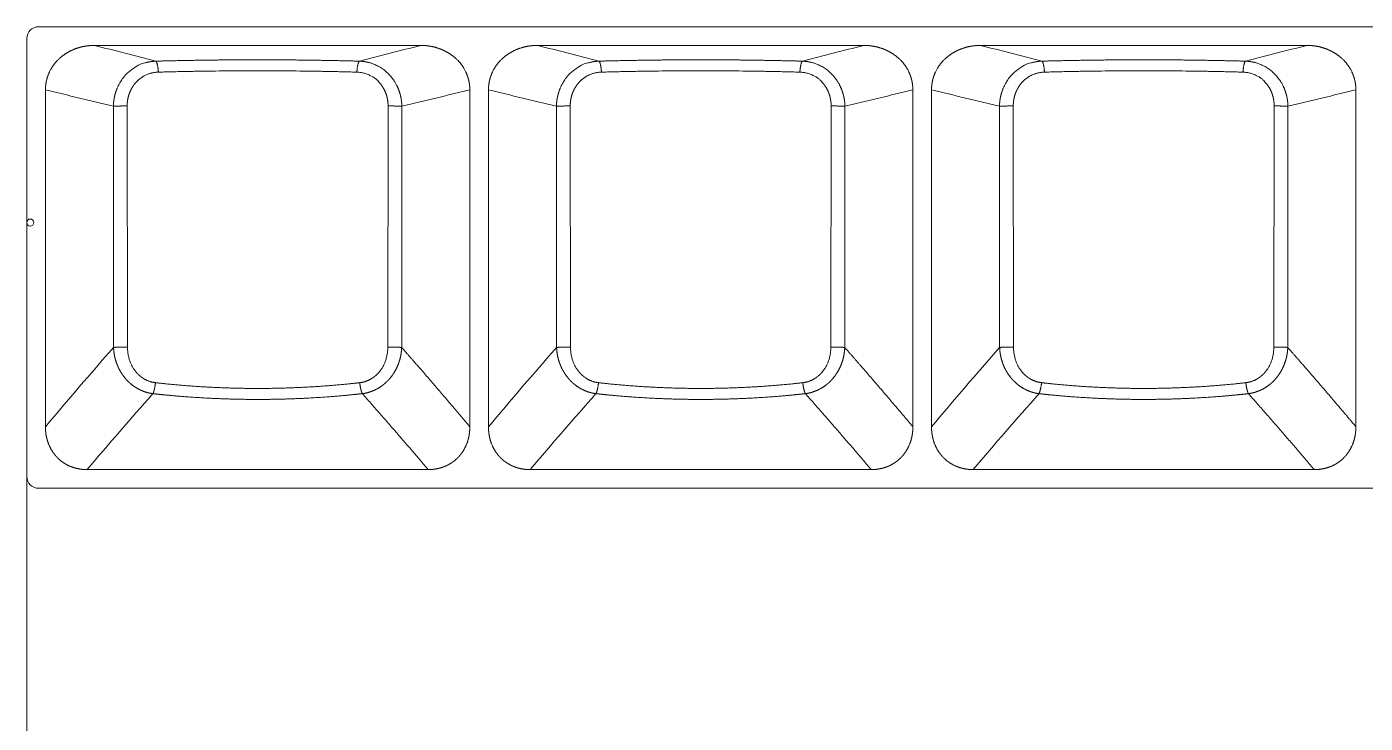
# Model space of a CAD drawing. Header units: metres. Extents: x 0.424 to 0.895, y -0.018 to 0.953.
# Drawn here: x 0.6649 to 0.7223, y 0.3557 to 0.3856 of the extents above; entities that cross this region are included whole.
import ezdxf

# ---------------------------------------------------------------- set-up
doc = ezdxf.new("R2010")
doc.units = ezdxf.units.M
for name, color, linetype, lineweight in [('Bemaßung (ISO)', 7, 'Continuous', 25), ('Sichtbar (ISO)', 7, 'Continuous', 50), ('Sichtbar schmal (ISO)', 7, 'Continuous', 35)]:
    doc.layers.add(name, color=color, linetype=linetype, lineweight=lineweight)

# ---------------------------------------------------------------- blocks, each defined once
blk = doc.blocks.new('Gruppe-16')
at = {"layer": 'Bemaßung (ISO)', "lineweight": 9, "transparency": 33554687}
blk.add_line((0.01787015345609325, -0.09386695834007537), (0.01787015345609325, -0.2145419583400753), dxfattribs=at)

msp = doc.modelspace()

# ---------------------------------------------------------------- linework, layer by layer
at = {"layer": 'Sichtbar (ISO)', "lineweight": 9}
for p, q in [((0.6653999999999999, 0.3855760999609755), (0.7602, 0.3855760999609755)), ((0.6649000000000003, 0.3662760999609755), (0.6649000000000003, 0.3850760999609756)), ((0.667803529669178, 0.3847757738486149), (0.6817971225343433, 0.3847757738626957)), ((0.686803529669178, 0.3847757738486149), (0.7007971225343433, 0.3847757738626957)), ((0.7058035296691776, 0.3847757738486149), (0.7197971225343428, 0.3847757738626957)), ((0.6657003260481412, 0.3684160566680334), (0.6657003261120705, 0.3828675935526788)), ((0.6839003260847428, 0.3828675936827432), (0.683900326087147, 0.3684160982497902)), ((0.6847003260481412, 0.3684160566680334), (0.6847003261120705, 0.3828675935526788)), ((0.7029003260847427, 0.3828675936827432), (0.7029003260871466, 0.3684160982497902)), ((0.7037003260481413, 0.3684160566680334), (0.7037003261120706, 0.3828675935526788)), ((0.7219003260847427, 0.3828675936827432), (0.7219003260871466, 0.3684160982497901)), ((0.6821139440580138, 0.3665757737184877), (0.6674867079650733, 0.3665757742440406)), ((0.7011139440580139, 0.3665757737184877), (0.6864867079650733, 0.3665757742440406)), ((0.7201139440580134, 0.3665757737184877), (0.7054867079650733, 0.3665757742440406)), ((0.7602, 0.3657760999609755), (0.6654000000000003, 0.3657760999609755))]:
    msp.add_line(p, q, dxfattribs=at)
msp.add_circle((0.6650500000000004, 0.3771760999609756), 0.000150000000000091, dxfattribs=at)
for centre, radius, start, end in [((0.6654000000000003, 0.3850760999609755), 0.0005, 90, 180), ((0.679607998574266, 0.3708680987484966), 0.001800001871583388, 40.37564040065944, 40.38141024319886), ((0.698607997709985, 0.3708680980134004), 0.00180000300619676, 40.37564040478848, 40.38141024366571), ((0.7176080067058808, 0.3708681056637898), 0.001799991197107169, 40.3756403835394, 40.38141026031609), ((0.6796080015440782, 0.3708681004664672), 0.001799998375285204, 18.12251408340292, 18.1289232317735), ((0.6986080066704501, 0.3708681021445169), 0.001799992981257257, 18.12251407536464, 18.12892324301496), ((0.7176079911798917, 0.3708680970736788), 0.001800009280667825, 18.12251410574013, 18.12892321538801), ((0.6654000000000003, 0.3662760999609755), 0.0005, 180, 270)]:
    msp.add_arc(centre, radius, start, end, dxfattribs=at)
for points, knots in [([(0.6657003261120701, 0.3828675936799734), (0.6657003261120623, 0.3829414701609779), (0.6657123924108038, 0.3830890523384761), (0.665736495562114, 0.3832351158000506), (0.6657726007346393, 0.3833785897980638), (0.6658123652543361, 0.3834951269877065), (0.6658492316713134, 0.3835864556553963), (0.6659492133428996, 0.3837996676697276), (0.6661715915117559, 0.3840974882509124), (0.6663805224931063, 0.3842870277068215), (0.66653389940166, 0.3844013817867741), (0.666682144956126, 0.3844918564081829), (0.6668209669383629, 0.3845630535428021), (0.6670003388514094, 0.3846393710869455), (0.667224249265803, 0.3847078189461359), (0.6673962565049821, 0.3847418926545775), (0.6675699266618929, 0.3847673497213284), (0.6677451328558075, 0.3847757738489736), (0.667803529664816, 0.3847757738489073)], [0, 0, 0, 0.05555555555554659, 0.111111111111093, 0.1666666666666392, 0.222222222222185, 0.2777777777777308, 0.3333333333332766, 0.3888888888888298, 0.4444444444443834, 0.4999999999999422, 0.555555555555496, 0.6111111111110498, 0.6666666666666063, 0.722222222222169, 0.7777777777777316, 0.833333333333295, 0.944444444444428, 1, 1, 1]), ([(0.6817971225594399, 0.3847757738489073), (0.6818555190941531, 0.3847757738489764), (0.682030724589479, 0.3847673497920562), (0.6822043940237325, 0.3847418929401344), (0.682376400561098, 0.3847078195215872), (0.6826003101256213, 0.384639372240337), (0.6827796814194005, 0.3845630553399003), (0.6829185029696757, 0.3844918588016865), (0.6830667485584443, 0.3844013846715433), (0.6832201258788366, 0.3842870308794838), (0.6834290574756408, 0.3840974918161582), (0.683651436497769, 0.383799671656526), (0.683751418865814, 0.3835864595441277), (0.6837882856945918, 0.3834951304372456), (0.6838280506605795, 0.3833785926593486), (0.6838641562470422, 0.3832351178850802), (0.6838882596747096, 0.3830890536079033), (0.6839003261120776, 0.3829414705813582), (0.68390032611207, 0.3828675936799603)], [0, 0, 0, 0.0555555555555402, 0.1666666666666266, 0.2222222222221734, 0.2777777777777224, 0.3333333333332733, 0.3888888888888266, 0.4444444444443797, 0.4999999999999354, 0.555555555555491, 0.6111111111110465, 0.6666666666666013, 0.7222222222221487, 0.777777777777678, 0.8333333333332518, 0.8888888888888389, 0.9444444444444261, 1, 1, 1]), ([(0.6847003261120701, 0.3828675936799734), (0.6847003261120619, 0.3829414701609779), (0.6847123924108034, 0.3830890523384761), (0.684736495562114, 0.3832351158000506), (0.6847726007346393, 0.3833785897980638), (0.6848123652543361, 0.3834951269877065), (0.6848492316713134, 0.3835864556553963), (0.6849492133428996, 0.3837996676697276), (0.6851715915117559, 0.3840974882509124), (0.6853805224931063, 0.3842870277068215), (0.6855338994016599, 0.3844013817867741), (0.6856821449561259, 0.3844918564081829), (0.6858209669383625, 0.3845630535428021), (0.6860003388514099, 0.3846393710869455), (0.6862242492658026, 0.3847078189461359), (0.6863962565049821, 0.3847418926545775), (0.6865699266618929, 0.3847673497213284), (0.6867451328558074, 0.3847757738489736), (0.6868035296648161, 0.3847757738489073)], [0, 0, 0, 0.0555555555555492, 0.1111111111110981, 0.1666666666666476, 0.2222222222221979, 0.2777777777777482, 0.3333333333333003, 0.3888888888888598, 0.4444444444444193, 0.4999999999999834, 0.5555555555555415, 0.6111111111110973, 0.6666666666666502, 0.7222222222222047, 0.7777777777777573, 0.833333333333313, 0.9444444444444312, 1, 1, 1]), ([(0.7007971225594399, 0.3847757738489073), (0.7008555190941531, 0.3847757738489764), (0.7010307245894785, 0.3847673497920562), (0.701204394023732, 0.3847418929401344), (0.7013764005610981, 0.3847078195215872), (0.7016003101256207, 0.384639372240337), (0.7017796814194001, 0.3845630553399003), (0.7019185029696757, 0.3844918588016865), (0.7020667485584442, 0.3844013846715433), (0.7022201258788365, 0.3842870308794838), (0.7024290574756403, 0.3840974918161582), (0.7026514364977691, 0.383799671656526), (0.7027514188658139, 0.3835864595441277), (0.7027882856945918, 0.3834951304372456), (0.7028280506605795, 0.3833785926593486), (0.7028641562470418, 0.3832351178850802), (0.7028882596747096, 0.3830890536079033), (0.7029003261120776, 0.3829414705813582), (0.7029003261120699, 0.3828675936799603)], [0, 0, 0, 0.0555555555555614, 0.1666666666666614, 0.222222222222213, 0.2777777777777667, 0.3333333333333165, 0.3888888888888663, 0.4444444444444106, 0.4999999999999596, 0.5555555555555087, 0.6111111111110602, 0.6666666666666118, 0.7222222222221594, 0.7777777777776851, 0.8333333333332554, 0.8888888888888414, 0.9444444444444275, 1, 1, 1]), ([(0.7037003261120697, 0.3828675936799734), (0.7037003261120619, 0.3829414701609779), (0.7037123924108034, 0.3830890523384761), (0.7037364955621139, 0.3832351158000506), (0.7037726007346393, 0.3833785897980638), (0.7038123652543361, 0.3834951269877065), (0.7038492316713134, 0.3835864556553963), (0.7039492133428996, 0.3837996676697276), (0.7041715915117555, 0.3840974882509124), (0.7043805224931059, 0.3842870277068215), (0.7045338994016599, 0.3844013817867741), (0.7046821449561259, 0.3844918564081829), (0.7048209669383625, 0.3845630535428021), (0.7050003388514094, 0.3846393710869455), (0.7052242492658026, 0.3847078189461359), (0.7053962565049822, 0.3847418926545775), (0.7055699266618924, 0.3847673497213284), (0.7057451328558074, 0.3847757738489736), (0.7058035296648161, 0.3847757738489073)], [0, 0, 0, 0.05555555555555632, 0.1111111111111121, 0.1666666666666669, 0.2222222222222216, 0.2777777777777763, 0.3333333333333274, 0.3888888888888893, 0.4444444444444513, 0.5000000000000179, 0.5555555555555785, 0.6111111111111389, 0.6666666666666994, 0.7222222222222501, 0.7777777777777968, 0.8333333333333468, 0.9444444444444451, 1, 1, 1]), ([(0.71979712255944, 0.3847757738489073), (0.7198555190941527, 0.3847757738489764), (0.7200307245894786, 0.3847673497920562), (0.7202043940237319, 0.3847418929401344), (0.7203764005610981, 0.3847078195215872), (0.7206003101256208, 0.384639372240337), (0.7207796814194001, 0.3845630553399003), (0.7209185029696753, 0.3844918588016865), (0.7210667485584442, 0.3844013846715433), (0.7212201258788361, 0.3842870308794838), (0.7214290574756403, 0.3840974918161582), (0.7216514364977691, 0.383799671656526), (0.721751418865814, 0.3835864595441277), (0.7217882856945919, 0.3834951304372456), (0.7218280506605794, 0.3833785926593486), (0.7218641562470418, 0.3832351178850802), (0.7218882596747096, 0.3830890536079033), (0.7219003261120777, 0.3829414705813582), (0.7219003261120694, 0.3828675936799603)], [0, 0, 0, 0.05555555555555229, 0.1666666666666505, 0.2222222222222012, 0.2777777777777594, 0.3333333333333175, 0.3888888888888758, 0.4444444444444285, 0.4999999999999859, 0.5555555555555393, 0.6111111111110902, 0.6666666666666411, 0.7222222222221828, 0.7777777777777027, 0.8333333333332696, 0.8888888888888509, 0.9444444444444319, 1, 1, 1]), ([(0.6674867079652106, 0.3665757738489074), (0.6674088521775331, 0.366575773844292), (0.6672532735379421, 0.3665878313316802), (0.6670991358529156, 0.3666124374299937), (0.6669479099094826, 0.3666497637935561), (0.6668249478152786, 0.3666917391462983), (0.6667287346980326, 0.366731044871643), (0.6666194959826414, 0.3667836087651889), (0.6664998018438147, 0.3668537269431151), (0.6663759753695511, 0.3669406970737052), (0.666252164480922, 0.3670473461153501), (0.6661675894908388, 0.367135950397051), (0.6661140887667918, 0.367197753804351), (0.6660383740977788, 0.3672943200054625), (0.6659500789239234, 0.3674324504660803), (0.6658582685543413, 0.3676103906902061), (0.6657781996961346, 0.3678329393793874), (0.665738854475541, 0.3680054088836276), (0.6657097502433892, 0.36818024779234), (0.6657003260531844, 0.3683570964613561), (0.6657003260481408, 0.3684160566721497)], [0, 0, 0, 0.04999999999996715, 0.09999999999993514, 0.1499999999999031, 0.1999999999998738, 0.2499999999998402, 0.2999999999997979, 0.3499999999997493, 0.399999999999702, 0.4499999999996614, 0.4999999999996415, 0.5499999999996331, 0.5999999999996568, 0.6499999999996683, 0.6999999999996709, 0.7499999999996816, 0.7999999999996992, 0.8499999999997453, 0.9499999999998809, 1, 1, 1]), ([(0.6839003261120667, 0.3684160563671015), (0.683900326114979, 0.3683570960540647), (0.6838909018965145, 0.3681802471129352), (0.6838617975806689, 0.3680054080792368), (0.6838224522402827, 0.3678329383801056), (0.6837423831917229, 0.3676103896021443), (0.6836505726243525, 0.3674324493017609), (0.6835622772706754, 0.367294318803427), (0.6834865624611709, 0.3671977526081877), (0.6834330617098137, 0.3671359492826877), (0.6833484866708447, 0.3670473451069839), (0.6832246757584096, 0.3669406962320729), (0.6831008493262268, 0.3668537262762668), (0.6829811552910157, 0.366783608268482), (0.6828719166795602, 0.3667310445021669), (0.6827757036532096, 0.3666917388687539), (0.6826527416803498, 0.3666497636146754), (0.6825015159058191, 0.3666124373415168), (0.6823473783885285, 0.3665878313017678), (0.6821917999166692, 0.3665757738440079), (0.6821139442322371, 0.3665757738489075)], [0, 0, 0, 0.04999999999999824, 0.1499999999999804, 0.1999999999999784, 0.2499999999999859, 0.3000000000000009, 0.3500000000000237, 0.4000000000000375, 0.4500000000000646, 0.5000000000000953, 0.5500000000000927, 0.6000000000000832, 0.6500000000000827, 0.7000000000000758, 0.750000000000066, 0.8000000000000523, 0.8500000000000355, 0.9000000000000212, 0.9500000000000106, 1, 1, 1]), ([(0.6864867079652102, 0.3665757738489074), (0.6864088521775331, 0.366575773844292), (0.6862532735379416, 0.3665878313316802), (0.6860991358529156, 0.3666124374299937), (0.6859479099094826, 0.3666497637935561), (0.6858249478152786, 0.3666917391462983), (0.6857287346980326, 0.366731044871643), (0.6856194959826414, 0.3667836087651889), (0.6854998018438148, 0.3668537269431151), (0.685375975369551, 0.3669406970737052), (0.6852521644809219, 0.3670473461153501), (0.6851675894908387, 0.367135950397051), (0.6851140887667918, 0.367197753804351), (0.6850383740977788, 0.3672943200054625), (0.6849500789239235, 0.3674324504660803), (0.6848582685543413, 0.3676103906902061), (0.6847781996961342, 0.3678329393793874), (0.6847388544755411, 0.3680054088836276), (0.6847097502433892, 0.36818024779234), (0.6847003260531844, 0.3683570964613561), (0.6847003260481408, 0.3684160566721497)], [0, 0, 0, 0.04999999999996641, 0.09999999999993368, 0.1499999999999065, 0.1999999999998792, 0.2499999999998477, 0.2999999999998035, 0.3499999999997564, 0.3999999999997065, 0.4499999999996656, 0.4999999999996455, 0.5499999999996357, 0.5999999999996578, 0.649999999999669, 0.6999999999996724, 0.7499999999996827, 0.7999999999996998, 0.8499999999997456, 0.9499999999998812, 1, 1, 1]), ([(0.7029003261120668, 0.3684160563671015), (0.7029003261149789, 0.3683570960540647), (0.7028909018965146, 0.3681802471129352), (0.7028617975806685, 0.3680054080792368), (0.7028224522402827, 0.3678329383801056), (0.7027423831917229, 0.3676103896021443), (0.7026505726243524, 0.3674324493017609), (0.7025622772706753, 0.367294318803427), (0.7024865624611709, 0.3671977526081877), (0.7024330617098137, 0.3671359492826877), (0.7023484866708447, 0.3670473451069839), (0.7022246757584091, 0.3669406962320729), (0.7021008493262267, 0.3668537262762668), (0.7019811552910152, 0.366783608268482), (0.7018719166795602, 0.3667310445021669), (0.7017757036532091, 0.3666917388687539), (0.7016527416803499, 0.3666497636146754), (0.7015015159058187, 0.3666124373415168), (0.7013473783885286, 0.3665878313017678), (0.7011917999166687, 0.3665757738440079), (0.7011139442322367, 0.3665757738489075)], [0, 0, 0, 0.04999999999999446, 0.1499999999999694, 0.1999999999999642, 0.2499999999999686, 0.2999999999999798, 0.3499999999999988, 0.4000000000000002, 0.4500000000000172, 0.5000000000000341, 0.5500000000000203, 0.5999999999999995, 0.6499999999999854, 0.699999999999965, 0.7499999999999576, 0.7999999999999581, 0.8499999999999648, 0.8999999999999742, 0.9499999999999871, 1, 1, 1]), ([(0.7054867079652101, 0.3665757738489074), (0.7054088521775331, 0.366575773844292), (0.7052532735379415, 0.3665878313316802), (0.7050991358529156, 0.3666124374299937), (0.7049479099094826, 0.3666497637935561), (0.7048249478152782, 0.3666917391462983), (0.7047287346980322, 0.366731044871643), (0.7046194959826414, 0.3667836087651889), (0.7044998018438143, 0.3668537269431151), (0.704375975369551, 0.3669406970737052), (0.7042521644809219, 0.3670473461153501), (0.7041675894908387, 0.367135950397051), (0.7041140887667918, 0.367197753804351), (0.7040383740977784, 0.3672943200054625), (0.703950078923923, 0.3674324504660803), (0.7038582685543413, 0.3676103906902061), (0.7037781996961341, 0.3678329393793874), (0.7037388544755411, 0.3680054088836276), (0.7037097502433893, 0.36818024779234), (0.703700326053184, 0.3683570964613561), (0.7037003260481408, 0.3684160566721497)], [0, 0, 0, 0.05000000000001872, 0.1000000000000217, 0.1500000000000137, 0.1999999999999948, 0.2499999999999717, 0.2999999999999359, 0.3499999999999068, 0.3999999999998723, 0.4499999999998397, 0.4999999999998239, 0.5499999999998036, 0.5999999999998086, 0.6499999999998023, 0.69999999999979, 0.7499999999997835, 0.7999999999997826, 0.8499999999998102, 0.9499999999999031, 1, 1, 1]), ([(0.7219003261120667, 0.3684160563671015), (0.7219003261149789, 0.3683570960540647), (0.7218909018965143, 0.3681802471129352), (0.7218617975806685, 0.3680054080792368), (0.7218224522402827, 0.3678329383801056), (0.7217423831917229, 0.3676103896021443), (0.721650572624352, 0.3674324493017609), (0.7215622772706753, 0.367294318803427), (0.7214865624611709, 0.3671977526081877), (0.7214330617098137, 0.3671359492826877), (0.7213484866708447, 0.3670473451069839), (0.7212246757584091, 0.3669406962320729), (0.7211008493262268, 0.3668537262762668), (0.7209811552910153, 0.366783608268482), (0.7208719166795602, 0.3667310445021669), (0.7207757036532091, 0.3666917388687539), (0.7206527416803494, 0.3666497636146754), (0.7205015159058187, 0.3666124373415168), (0.7203473783885281, 0.3665878313017678), (0.7201917999166687, 0.3665757738440079), (0.7201139442322366, 0.3665757738489075)], [0, 0, 0, 0.05000000000000838, 0.1500000000000096, 0.2000000000000171, 0.2500000000000331, 0.3000000000000547, 0.3500000000000861, 0.4000000000001085, 0.450000000000142, 0.5000000000001685, 0.5500000000001645, 0.6000000000001533, 0.6500000000001489, 0.7000000000001326, 0.7500000000001038, 0.800000000000075, 0.8500000000000525, 0.9000000000000327, 0.9500000000000163, 1, 1, 1])]:
    msp.add_open_spline(points, degree=2, knots=knots, dxfattribs=at)
at = {"layer": 'Sichtbar schmal (ISO)', "lineweight": 9}
for p, q in [((0.6692185164465198, 0.3718308540742901), (0.6692059691475654, 0.3821767629766495)), ((0.6803947294921411, 0.3821767635287865), (0.6803820893704531, 0.3718308533676282)), ((0.6882185164465198, 0.3718308540742901), (0.6882059691475649, 0.3821767629766495)), ((0.6993947294921411, 0.3821767635287865), (0.6993820893704525, 0.3718308533676282)), ((0.7072185164465197, 0.3718308540742901), (0.707205969147565, 0.3821767629766495)), ((0.7183947294921411, 0.3821767635287865), (0.7183820893704526, 0.3718308533676282))]:
    msp.add_line(p, q, dxfattribs=at)
at = {"layer": 'Sichtbar schmal (ISO)', "lineweight": 9, "flags": 128}
for points in [[(0.6704375133321206, 0.3841001295693349, 0.0009213555582948167), (0.6678035296842102, 0.3847757738392614)], [(0.6817971224831979, 0.3847757738775009, 0.0009217039763660013), (0.6791631389438924, 0.3841001294875911)], [(0.6894375133321207, 0.3841001295693349, 0.0009213555582044423), (0.6868035296842101, 0.3847757738392614)], [(0.7007971224831979, 0.3847757738775009, 0.0009217039763660013), (0.6981631389438924, 0.3841001294875911)], [(0.7084375133321202, 0.3841001295693349, 0.0009213555582948167), (0.7058035296842097, 0.3847757738392614)], [(0.7197971224831978, 0.3847757738775009, 0.0009217039763660013), (0.7171631389438924, 0.3841001294875911)], [(0.6686151122165408, 0.382162271603324, 0.001053733146418788), (0.6657003268524079, 0.3828675932980409)], [(0.6839003241330299, 0.3828675936795728, 0.001052378885599118), (0.6809855384520531, 0.3821622715822663)], [(0.6876151122165408, 0.382162271603324, 0.001053733146346352), (0.6847003268524079, 0.3828675932980409)], [(0.7029003241330304, 0.3828675936795728, 0.001052378885632086), (0.6999855384520531, 0.3821622715822663)], [(0.7066151122165408, 0.382162271603324, 0.001053733146366108), (0.7037003268524075, 0.3828675932980409)], [(0.7219003241330304, 0.3828675936795728, 0.001052378885632086), (0.718985538452053, 0.3821622715822663)], [(0.6686216058871748, 0.3718156731518981, 0.005459059843962485), (0.6657003346039994, 0.3684160566659757)], [(0.6876216058871744, 0.3718156731518981, 0.005459059843807394), (0.6847003346039989, 0.3684160566659757)], [(0.7066216058871744, 0.3718156731518981, 0.005459059843962485), (0.703700334603999, 0.3684160566659757)], [(0.6703098637775377, 0.3698343560579076, 0.005362078047853405), (0.6674867079650468, 0.3665757738578913)], [(0.6893098637775377, 0.3698343560579076, 0.005362078047853405), (0.6864867079650468, 0.3665757738578913)], [(0.7083098637775371, 0.3698343560579076, 0.005362078047775751), (0.7054867079650469, 0.3665757738578913)]]:
    msp.add_lwpolyline(points, format="xyb", dxfattribs=at)
at = {"layer": 'Sichtbar schmal (ISO)', "lineweight": 9}
for points in [[(0.670437512821253, 0.3841001248325915), (0.6703565246683445, 0.3840973725385073), (0.6701961106968063, 0.3840779624573601), (0.6701069853585107, 0.3840592013005603), (0.6700862849300344, 0.3840545936513525), (0.6697137505853791, 0.3839671551010372), (0.6691031583325773, 0.3835165767107893), (0.6688658016206303, 0.3831253462192918), (0.6687912025140605, 0.38297504691767), (0.6687550199163459, 0.3828837420561062), (0.6687450987826061, 0.382857664651198), (0.6687133962698851, 0.3827707548728245), (0.6686707012226768, 0.3826182510882309), (0.6686512475243419, 0.3825204415518358), (0.6686442229452121, 0.3824812399517079), (0.6686293344002163, 0.3823879080648658), (0.6686162506701037, 0.3822379736856179), (0.6686150987160456, 0.3821622719230056)], [(0.6791631389228944, 0.3841001293693932), (0.6787326852725011, 0.3841117269953555), (0.6778670436322984, 0.3841302931784465), (0.6769956224196264, 0.3841442443787459), (0.6761189464826073, 0.3841535745470943), (0.6752401604465265, 0.3841582445696958), (0.6743604917808222, 0.3841582445696606), (0.6734817057379453, 0.3841535745468638), (0.6726050297941308, 0.3841442443785638), (0.6717336086018478, 0.3841302931792397), (0.6708679670012896, 0.3841117269969204), (0.6704375133508972, 0.384100129370448)], [(0.6705439227165167, 0.3836294252393364), (0.6705380210800947, 0.383790241625356), (0.6704722997676201, 0.3840809612730455), (0.6704375133508972, 0.3841001293704481)], [(0.6791631389228944, 0.3841001293693932), (0.6791283525420756, 0.3840809612682394), (0.6790626312741085, 0.3837902416212391), (0.6790567296288202, 0.3836294252371105)], [(0.680985553471575, 0.3821622750619369), (0.6809844049943123, 0.3822378955301479), (0.6809713325882292, 0.382387825635676), (0.6809564667528023, 0.3824810083412282), (0.6809495305822367, 0.382519764288662), (0.680930134728934, 0.3826175008592448), (0.6808873591476401, 0.3827704708108519), (0.6808556174754015, 0.3828574888316656), (0.6808458326266652, 0.3828832225348414), (0.6808097019337176, 0.3829744944360356), (0.6807349677092495, 0.3831251534447569), (0.6805921746372989, 0.3833605159327876), (0.6803332883980008, 0.3836426075492998), (0.6800323702383846, 0.3838597285107632), (0.679699610739295, 0.3840112993057127), (0.6795130147603606, 0.3840548996740971), (0.679493213167835, 0.3840592969328926), (0.6794044156276671, 0.3840779898843452), (0.6792440053294337, 0.3840973780789607), (0.6791631394024259, 0.3841001248362708)], [(0.689437512821253, 0.3841001248325915), (0.6893565246683445, 0.3840973725385073), (0.6891961106968058, 0.3840779624573601), (0.6891069853585107, 0.3840592013005603), (0.689086284930034, 0.3840545936513525), (0.6887137505853786, 0.3839671551010372), (0.6881031583325796, 0.3835165767107893), (0.6878658016206303, 0.3831253462192918), (0.6877912025140606, 0.38297504691767), (0.6877550199163458, 0.3828837420561062), (0.6877450987826061, 0.382857664651198), (0.6877133962698851, 0.3827707548728245), (0.6876707012226768, 0.3826182510882309), (0.6876512475243415, 0.3825204415518358), (0.687644222945212, 0.3824812399517079), (0.6876293344002162, 0.3823879080648658), (0.6876162506701037, 0.3822379736856179), (0.6876150987160452, 0.3821622719230056)], [(0.6981631389228944, 0.3841001293693932), (0.6977326852725011, 0.3841117269953555), (0.6968670436322983, 0.3841302931784465), (0.6959956224196264, 0.3841442443787459), (0.6951189464826073, 0.3841535745470943), (0.6942401604465265, 0.3841582445696958), (0.6933604917808223, 0.3841582445696606), (0.6924817057379452, 0.3841535745468638), (0.6916050297941307, 0.3841442443785638), (0.6907336086018474, 0.3841302931792397), (0.68986796700129, 0.3841117269969204), (0.6894375133508972, 0.384100129370448)], [(0.6895439227165168, 0.3836294252393364), (0.6895380210800947, 0.383790241625356), (0.6894722997676201, 0.3840809612730455), (0.6894375133508972, 0.3841001293704481)], [(0.6981631389228944, 0.3841001293693932), (0.6981283525420752, 0.3840809612682394), (0.6980626312741085, 0.3837902416212391), (0.6980567296288203, 0.3836294252371105)], [(0.699985553471575, 0.3821622750619369), (0.6999844049943124, 0.3822378955301479), (0.6999713325882292, 0.382387825635676), (0.6999564667528022, 0.3824810083412282), (0.6999495305822372, 0.382519764288662), (0.6999301347289336, 0.3826175008592448), (0.6998873591476401, 0.3827704708108519), (0.6998556174754009, 0.3828574888316656), (0.6998458326266652, 0.3828832225348414), (0.6998097019337172, 0.3829744944360356), (0.6997349677092495, 0.3831251534447569), (0.6995921746373003, 0.3833605159327876), (0.6993332883980008, 0.3836426075492998), (0.6990323702383846, 0.3838597285107632), (0.6986996107392949, 0.3840112993057127), (0.6985130147603607, 0.3840548996740971), (0.6984932131678344, 0.3840592969328926), (0.698404415627667, 0.3840779898843452), (0.6982440053294338, 0.3840973780789607), (0.6981631394024259, 0.3841001248362708)], [(0.708437512821253, 0.3841001248325915), (0.7083565246683444, 0.3840973725385073), (0.7081961106968058, 0.3840779624573601), (0.7081069853585101, 0.3840592013005603), (0.708086284930034, 0.3840545936513525), (0.7077137505853791, 0.3839671551010372), (0.7071031583325796, 0.3835165767107893), (0.7068658016206297, 0.3831253462192918), (0.7067912025140601, 0.38297504691767), (0.7067550199163454, 0.3828837420561062), (0.7067450987826057, 0.382857664651198), (0.7067133962698847, 0.3827707548728245), (0.7066707012226768, 0.3826182510882309), (0.7066512475243414, 0.3825204415518358), (0.706644222945212, 0.3824812399517079), (0.7066293344002158, 0.3823879080648658), (0.7066162506701037, 0.3822379736856179), (0.7066150987160451, 0.3821622719230056)], [(0.7171631389228944, 0.3841001293693932), (0.7167326852725007, 0.3841117269953555), (0.7158670436322984, 0.3841302931784465), (0.7149956224196264, 0.3841442443787459), (0.7141189464826072, 0.3841535745470943), (0.713240160446526, 0.3841582445696958), (0.7123604917808217, 0.3841582445696606), (0.7114817057379452, 0.3841535745468638), (0.7106050297941303, 0.3841442443785638), (0.7097336086018474, 0.3841302931792397), (0.70886796700129, 0.3841117269969204), (0.7084375133508972, 0.384100129370448)], [(0.7085439227165163, 0.3836294252393364), (0.7085380210800942, 0.383790241625356), (0.7084722997676202, 0.3840809612730455), (0.7084375133508972, 0.3841001293704481)], [(0.717163138922894, 0.3841001293693932), (0.7171283525420752, 0.3840809612682394), (0.7170626312741085, 0.3837902416212391), (0.7170567296288197, 0.3836294252371105)], [(0.718985553471575, 0.3821622750619369), (0.7189844049943124, 0.3822378955301479), (0.7189713325882292, 0.382387825635676), (0.7189564667528022, 0.3824810083412282), (0.7189495305822368, 0.382519764288662), (0.7189301347289335, 0.3826175008592448), (0.7188873591476397, 0.3827704708108519), (0.7188556174754009, 0.3828574888316656), (0.7188458326266652, 0.3828832225348414), (0.7188097019337172, 0.3829744944360356), (0.718734967709249, 0.3831251534447569), (0.7185921746373012, 0.3833605159327876), (0.7183332883980008, 0.3836426075492998), (0.7180323702383842, 0.3838597285107632), (0.7176996107392949, 0.3840112993057127), (0.7175130147603607, 0.3840548996740971), (0.7174932131678344, 0.3840592969328926), (0.7174044156276665, 0.3840779898843452), (0.7172440053294333, 0.3840973780789607), (0.7171631394024255, 0.3841001248362708)], [(0.6692059659181788, 0.3821767727288038), (0.6692058997633955, 0.3822333280420251), (0.6692136664954849, 0.382346256321787), (0.6692319033742858, 0.382475930426969), (0.669266477313037, 0.3826205561444111), (0.6693144105489166, 0.3827597823446937), (0.669375271798706, 0.3828926999937254), (0.6694484144057903, 0.3830176732019435), (0.6695333086615098, 0.3831338388609022), (0.6696288716949372, 0.3832396526014443), (0.669734789974955, 0.3833348381698846), (0.6699553709460203, 0.383494403195315), (0.6703420822962946, 0.3836237643720084), (0.6705439163980429, 0.383629424898343)], [(0.6790567296288202, 0.3836294252371106), (0.676977346484489, 0.3836874678204922), (0.6726233057978186, 0.3836874678216307), (0.6705439227165167, 0.3836294252393363)], [(0.6790567358090377, 0.3836294249002771), (0.6793276456627562, 0.3836218271122416), (0.6798309332737892, 0.3833931088080532), (0.6800634691722331, 0.3831387636230634), (0.68015118337533, 0.3830194939420701), (0.6802253950826405, 0.3828927082136694), (0.6802862645088024, 0.3827597923586427), (0.6803342062698645, 0.3826205662800872), (0.6803687880076051, 0.3824759387711812), (0.6803870297488358, 0.3823462617139028), (0.6803947988748361, 0.3822333298689693), (0.6803947327176918, 0.382176773304232)], [(0.6882059659181788, 0.3821767727288038), (0.6882058997633955, 0.3822333280420251), (0.6882136664954849, 0.382346256321787), (0.6882319033742859, 0.382475930426969), (0.688266477313037, 0.3826205561444111), (0.6883144105489162, 0.3827597823446937), (0.6883752717987061, 0.3828926999937254), (0.6884484144057899, 0.3830176732019435), (0.6885333086615099, 0.3831338388609022), (0.6886288716949373, 0.3832396526014443), (0.688734789974955, 0.3833348381698846), (0.6889553709460203, 0.383494403195315), (0.6893420822962941, 0.3836237643720084), (0.6895439163980429, 0.383629424898343)], [(0.6980567296288203, 0.3836294252371106), (0.6959773464844891, 0.3836874678204922), (0.6916233057978186, 0.3836874678216307), (0.6895439227165168, 0.3836294252393363)], [(0.6980567358090377, 0.3836294249002771), (0.6983276456627566, 0.3836218271122416), (0.6988309332737892, 0.3833931088080532), (0.6990634691722332, 0.3831387636230634), (0.69915118337533, 0.3830194939420701), (0.6992253950826405, 0.3828927082136694), (0.6992862645088018, 0.3827597923586427), (0.6993342062698645, 0.3826205662800872), (0.6993687880076052, 0.3824759387711812), (0.6993870297488358, 0.3823462617139028), (0.6993947988748361, 0.3822333298689693), (0.6993947327176918, 0.382176773304232)], [(0.7072059659181789, 0.3821767727288038), (0.7072058997633951, 0.3822333280420251), (0.7072136664954843, 0.382346256321787), (0.7072319033742858, 0.382475930426969), (0.707266477313037, 0.3826205561444111), (0.7073144105489162, 0.3827597823446937), (0.7073752717987061, 0.3828926999937254), (0.7074484144057899, 0.3830176732019435), (0.7075333086615099, 0.3831338388609022), (0.7076288716949373, 0.3832396526014443), (0.707734789974955, 0.3833348381698846), (0.7079553709460199, 0.383494403195315), (0.7083420822962946, 0.3836237643720084), (0.7085439163980425, 0.383629424898343)], [(0.7170567296288197, 0.3836294252371106), (0.7149773464844891, 0.3836874678204922), (0.7106233057978186, 0.3836874678216307), (0.7085439227165168, 0.3836294252393363)], [(0.7170567358090377, 0.3836294249002771), (0.7173276456627561, 0.3836218271122416), (0.7178309332737892, 0.3833931088080532), (0.7180634691722332, 0.3831387636230634), (0.71815118337533, 0.3830194939420701), (0.71822539508264, 0.3828927082136694), (0.7182862645088018, 0.3827597923586427), (0.7183342062698641, 0.3826205662800872), (0.7183687880076052, 0.3824759387711812), (0.7183870297488358, 0.3823462617139028), (0.7183947988748357, 0.3822333298689693), (0.7183947327176913, 0.382176773304232)], [(0.6692059753733249, 0.3821767537622429), (0.669050614277876, 0.3821789118343363), (0.6686849656049878, 0.3821699573885636), (0.6686151196787657, 0.382162284175263)], [(0.6809855325456667, 0.3821622840601989), (0.6809156905965567, 0.3821699568366173), (0.6805500798898345, 0.3821789114549948), (0.6803947232671478, 0.3821767542918573)], [(0.688205975373325, 0.3821767537622429), (0.6880506142778761, 0.3821789118343363), (0.6876849656049874, 0.3821699573885636), (0.6876151196787652, 0.382162284175263)], [(0.6999855325456668, 0.3821622840601989), (0.6999156905965567, 0.3821699568366173), (0.6995500798898344, 0.3821789114549948), (0.6993947232671478, 0.3821767542918573)], [(0.7072059753733244, 0.3821767537622429), (0.7070506142778756, 0.3821789118343363), (0.7066849656049874, 0.3821699573885636), (0.7066151196787652, 0.382162284175263)], [(0.7189855325456662, 0.3821622840601989), (0.7189156905965567, 0.3821699568366173), (0.7185500798898344, 0.3821789114549948), (0.7183947232671474, 0.3821767542918573)], [(0.6703098637377805, 0.3698343544968794), (0.6702299479429263, 0.3698444245627311), (0.6700677667982042, 0.3698802844589688), (0.6699003688847603, 0.3699349912938138), (0.6697311988907866, 0.3700092823889177), (0.6695761582698194, 0.3700963076440994), (0.6694372414802512, 0.3701928566774805), (0.6693094333232728, 0.3702989703799765), (0.6691912204103253, 0.3704152389774595), (0.6690807674800119, 0.370543939255803), (0.6689789993600723, 0.3706848206753529), (0.6688898122257585, 0.3708325737266074), (0.6688131327478033, 0.370986450900586), (0.6687473375938605, 0.3711503350097329), (0.6686928159890801, 0.3713254589579605), (0.6686516776428614, 0.3715126896032704), (0.6686255273117429, 0.3717116452337171), (0.6686216407319314, 0.3718156700392816)], [(0.6692185225877203, 0.3718308648251182), (0.6690604188682262, 0.3718330543072001), (0.6686881429326184, 0.371823571728225), (0.6686216471688178, 0.3718156612684104)], [(0.6704192654372789, 0.370305389412193), (0.6702910033675296, 0.3703200301387645), (0.6700442276895999, 0.3704029027921539), (0.6698999488235574, 0.3704880628169352), (0.6698376973489596, 0.370529922839017), (0.6697525823984354, 0.3705946460231078), (0.6696508680742488, 0.3706904080913642), (0.6695889854351974, 0.3707616988527397), (0.6695583227036492, 0.370799577383521), (0.6693835220849417, 0.3710310300270932), (0.6692188505643459, 0.3715586509783426), (0.669218513332363, 0.3718308438704827)], [(0.6803820924885702, 0.3718308431776246), (0.6803817551939371, 0.3715586473377077), (0.6802171393389901, 0.371031026267336), (0.6800423367735, 0.3707995711882619), (0.6800116737588707, 0.37076169262206), (0.6799497898620004, 0.3706904014386315), (0.6798480726107979, 0.3705946391503012), (0.6797629574621117, 0.3705299162932448), (0.6797007052841361, 0.3704880557363316), (0.6795564370382943, 0.3704028995968628), (0.6793097065347904, 0.3703200357230871), (0.6791814414857588, 0.3703053945472712)], [(0.6792907885259899, 0.3698343576869044), (0.6793696284967907, 0.3698442778235862), (0.6795300984899256, 0.3698795663167281), (0.6796961249439802, 0.369933449011392), (0.679864352379792, 0.3700067267086478), (0.6800193135521678, 0.370093065316063), (0.6801588840675761, 0.3701893975913), (0.6802873189782365, 0.3702954032486173), (0.6804060494874591, 0.3704115725270817), (0.68051713901462, 0.370540404715026), (0.6806196496504578, 0.3706817026463156), (0.6807095208535768, 0.3708300577208501), (0.6807867774024542, 0.370984657451264), (0.6808529872163788, 0.3711492235539789), (0.6809077584171939, 0.3713249208471704), (0.680949020223268, 0.3715125293799919), (0.6809752026467129, 0.3717116575484158), (0.680979092188825, 0.3718156706282346)], [(0.6809790050554955, 0.3718156611899227), (0.6809125056195677, 0.3718235720866088), (0.6805401912413692, 0.3718330545065732), (0.6803820832284484, 0.3718308641038616)], [(0.6839003515392981, 0.3684160679978933), (0.6831841471559489, 0.3692681716888425), (0.6817234758681354, 0.3709680235126224), (0.6809790930324509, 0.3718156738106634)], [(0.6893098637377805, 0.3698343544968794), (0.6892299479429264, 0.3698444245627311), (0.6890677667982043, 0.3698802844589688), (0.6889003688847604, 0.3699349912938138), (0.6887311988907866, 0.3700092823889177), (0.6885761582698194, 0.3700963076440994), (0.6884372414802512, 0.3701928566774805), (0.6883094333232728, 0.3702989703799765), (0.6881912204103253, 0.3704152389774595), (0.6880807674800119, 0.370543939255803), (0.6879789993600722, 0.3706848206753529), (0.6878898122257585, 0.3708325737266074), (0.6878131327478033, 0.370986450900586), (0.6877473375938605, 0.3711503350097329), (0.6876928159890802, 0.3713254589579605), (0.6876516776428614, 0.3715126896032704), (0.6876255273117429, 0.3717116452337171), (0.6876216407319313, 0.3718156700392816)], [(0.6882185225877203, 0.3718308648251182), (0.6880604188682267, 0.3718330543072001), (0.6876881429326184, 0.371823571728225), (0.6876216471688178, 0.3718156612684104)], [(0.6894192654372789, 0.370305389412193), (0.6892910033675296, 0.3703200301387645), (0.6890442276895994, 0.3704029027921539), (0.6888999488235574, 0.3704880628169352), (0.6888376973489596, 0.370529922839017), (0.6887525823984354, 0.3705946460231078), (0.6886508680742488, 0.3706904080913642), (0.6885889854351974, 0.3707616988527397), (0.6885583227036493, 0.370799577383521), (0.6883835220849417, 0.3710310300270932), (0.6882188505643455, 0.3715586509783426), (0.6882185133323631, 0.3718308438704827)], [(0.6993820924885701, 0.3718308431776246), (0.6993817551939366, 0.3715586473377077), (0.6992171393389905, 0.371031026267336), (0.6990423367734999, 0.3707995711882619), (0.6990116737588703, 0.37076169262206), (0.698949789862, 0.3706904014386315), (0.698848072610798, 0.3705946391503012), (0.6987629574621116, 0.3705299162932448), (0.6987007052841361, 0.3704880557363316), (0.6985564370382942, 0.3704028995968628), (0.6983097065347909, 0.3703200357230871), (0.6981814414857583, 0.3703053945472712)], [(0.6982907885259899, 0.3698343576869044), (0.6983696284967907, 0.3698442778235862), (0.6985300984899256, 0.3698795663167281), (0.6986961249439803, 0.369933449011392), (0.698864352379792, 0.3700067267086478), (0.6990193135521678, 0.370093065316063), (0.6991588840675761, 0.3701893975913), (0.6992873189782365, 0.3702954032486173), (0.6994060494874591, 0.3704115725270817), (0.69951713901462, 0.370540404715026), (0.6996196496504574, 0.3706817026463156), (0.6997095208535767, 0.3708300577208501), (0.6997867774024537, 0.370984657451264), (0.6998529872163788, 0.3711492235539789), (0.6999077584171939, 0.3713249208471704), (0.699949020223268, 0.3715125293799919), (0.6999752026467129, 0.3717116575484158), (0.699979092188825, 0.3718156706282346)], [(0.6999790050554955, 0.3718156611899227), (0.6999125056195677, 0.3718235720866088), (0.6995401912413688, 0.3718330545065732), (0.699382083228448, 0.3718308641038616)], [(0.7029003515392981, 0.3684160679978933), (0.7021841471559489, 0.3692681716888425), (0.700723475868135, 0.3709680235126224), (0.6999790930324509, 0.3718156738106634)], [(0.7083098637377805, 0.3698343544968794), (0.7082299479429259, 0.3698444245627311), (0.7080677667982043, 0.3698802844589688), (0.7079003688847604, 0.3699349912938138), (0.7077311988907865, 0.3700092823889177), (0.7075761582698195, 0.3700963076440994), (0.7074372414802508, 0.3701928566774805), (0.7073094333232722, 0.3702989703799765), (0.7071912204103252, 0.3704152389774595), (0.7070807674800119, 0.370543939255803), (0.7069789993600722, 0.3706848206753529), (0.7068898122257585, 0.3708325737266074), (0.7068131327478033, 0.370986450900586), (0.7067473375938604, 0.3711503350097329), (0.7066928159890802, 0.3713254589579605), (0.7066516776428614, 0.3715126896032704), (0.7066255273117429, 0.3717116452337171), (0.7066216407319313, 0.3718156700392816)], [(0.7072185225877203, 0.3718308648251182), (0.7070604188682261, 0.3718330543072001), (0.7066881429326183, 0.371823571728225), (0.7066216471688178, 0.3718156612684104)], [(0.7084192654372784, 0.370305389412193), (0.7082910033675296, 0.3703200301387645), (0.708044227689599, 0.3704029027921539), (0.7078999488235574, 0.3704880628169352), (0.7078376973489596, 0.370529922839017), (0.7077525823984354, 0.3705946460231078), (0.7076508680742488, 0.3706904080913642), (0.7075889854351973, 0.3707616988527397), (0.7075583227036488, 0.370799577383521), (0.7073835220849412, 0.3710310300270932), (0.707218850564346, 0.3715586509783426), (0.7072185133323625, 0.3718308438704827)], [(0.7183820924885701, 0.3718308431776246), (0.7183817551939367, 0.3715586473377077), (0.7182171393389897, 0.371031026267336), (0.7180423367734999, 0.3707995711882619), (0.7180116737588703, 0.37076169262206), (0.717949789862, 0.3706904014386315), (0.717848072610798, 0.3705946391503012), (0.7177629574621116, 0.3705299162932448), (0.7177007052841361, 0.3704880557363316), (0.7175564370382937, 0.3704028995968628), (0.7173097065347904, 0.3703200357230871), (0.7171814414857584, 0.3703053945472712)], [(0.7172907885259899, 0.3698343576869044), (0.7173696284967902, 0.3698442778235862), (0.7175300984899252, 0.3698795663167281), (0.7176961249439803, 0.369933449011392), (0.7178643523797916, 0.3700067267086478), (0.7180193135521674, 0.370093065316063), (0.7181588840675761, 0.3701893975913), (0.7182873189782361, 0.3702954032486173), (0.7184060494874591, 0.3704115725270817), (0.7185171390146199, 0.370540404715026), (0.7186196496504573, 0.3706817026463156), (0.7187095208535763, 0.3708300577208501), (0.7187867774024537, 0.370984657451264), (0.7188529872163788, 0.3711492235539789), (0.7189077584171939, 0.3713249208471704), (0.7189490202232676, 0.3715125293799919), (0.7189752026467124, 0.3717116575484158), (0.7189790921888249, 0.3718156706282346)], [(0.7189790050554954, 0.3718156611899227), (0.7189125056195678, 0.3718235720866088), (0.7185401912413688, 0.3718330545065732), (0.718382083228448, 0.3718308641038616)], [(0.7219003515392981, 0.3684160679978933), (0.7211841471559485, 0.3692681716888425), (0.719723475868135, 0.3709680235126224), (0.7189790930324509, 0.3718156738106634)], [(0.6703098637857112, 0.369834356539126), (0.6703426362951657, 0.3698948871014821), (0.6704063870507468, 0.370169082764648), (0.6704193766018277, 0.370305377454354)], [(0.6791812757479081, 0.3703053763626685), (0.6787500412907909, 0.3702561863706137), (0.6778799392494718, 0.3701772025062412), (0.6770042705133681, 0.3701179209669019), (0.6761241324350796, 0.3700784024048981), (0.6752418636465128, 0.3700585981707078), (0.6743585620474366, 0.3700586007448875), (0.6734762982592636, 0.3700784098877249), (0.6725961745107413, 0.3701179325423427), (0.6717205461060796, 0.3701772162321653), (0.6708505259627315, 0.3702561963413832), (0.6704193766018277, 0.370305377454354)], [(0.6791812757479081, 0.3703053763626685), (0.679187775945484, 0.3702372369477706), (0.6792104479578136, 0.3700923231322693), (0.6792400439158607, 0.3699648898891866), (0.6792744089900191, 0.3698646201132428), (0.6792907885137272, 0.3698343565517666)], [(0.6893098637857112, 0.369834356539126), (0.6893426362951657, 0.3698948871014821), (0.6894063870507469, 0.370169082764648), (0.6894193766018277, 0.370305377454354)], [(0.6981812757479081, 0.3703053763626685), (0.6977500412907909, 0.3702561863706137), (0.6968799392494718, 0.3701772025062412), (0.696004270513368, 0.3701179209669019), (0.6951241324350796, 0.3700784024048981), (0.6942418636465129, 0.3700585981707078), (0.6933585620474366, 0.3700586007448875), (0.6924762982592635, 0.3700784098877249), (0.6915961745107413, 0.3701179325423427), (0.6907205461060796, 0.3701772162321653), (0.6898505259627316, 0.3702561963413832), (0.6894193766018277, 0.370305377454354)], [(0.6981812757479081, 0.3703053763626685), (0.698187775945484, 0.3702372369477706), (0.6982104479578135, 0.3700923231322693), (0.6982400439158607, 0.3699648898891866), (0.698274408990019, 0.3698646201132428), (0.6982907885137272, 0.3698343565517666)], [(0.7083098637857108, 0.369834356539126), (0.7083426362951657, 0.3698948871014821), (0.7084063870507463, 0.370169082764648), (0.7084193766018272, 0.370305377454354)], [(0.7171812757479077, 0.3703053763626685), (0.7167500412907909, 0.3702561863706137), (0.7158799392494718, 0.3701772025062412), (0.715004270513368, 0.3701179209669019), (0.7141241324350797, 0.3700784024048981), (0.7132418636465124, 0.3700585981707078), (0.7123585620474362, 0.3700586007448875), (0.7114762982592631, 0.3700784098877249), (0.7105961745107413, 0.3701179325423427), (0.7097205461060792, 0.3701772162321653), (0.7088505259627311, 0.3702561963413832), (0.7084193766018272, 0.370305377454354)], [(0.7171812757479077, 0.3703053763626685), (0.7171877759454834, 0.3702372369477706), (0.7172104479578135, 0.3700923231322693), (0.7172400439158607, 0.3699648898891866), (0.7172744089900186, 0.3698646201132428), (0.7172907885137272, 0.3698343565517666)], [(0.6703098637857112, 0.369834356539126), (0.6704548965315014, 0.3698181744544543), (0.6707455812673472, 0.3697879164749228), (0.6711892174101501, 0.3697450509312863), (0.6717880617176855, 0.3696962847257247), (0.6725374832353793, 0.3696466212074323), (0.6734407926419733, 0.369606881720391), (0.6743467764509725, 0.3695869908020236), (0.6752538757754912, 0.3695869908027298), (0.6761598595741123, 0.3696068817196308), (0.677063168970322, 0.3696466212042943), (0.6778126814556206, 0.3696962907544364), (0.6784117056351681, 0.3697450743644305), (0.6788553405538266, 0.3697879438749082), (0.6791458453645698, 0.3698181844648322), (0.6792907885137272, 0.3698343565517666)], [(0.6792907885137408, 0.3698343573758434), (0.6807287988257562, 0.3682097371231123), (0.6821139436930719, 0.3665757741116785)], [(0.6893098637857112, 0.369834356539126), (0.6894548965315014, 0.3698181744544543), (0.6897455812673472, 0.3697879164749228), (0.6901892174101497, 0.3697450509312863), (0.6907880617176854, 0.3696962847257247), (0.6915374832353793, 0.3696466212074323), (0.6924407926419733, 0.369606881720391), (0.6933467764509725, 0.3695869908020236), (0.6942538757754912, 0.3695869908027298), (0.6951598595741117, 0.3696068817196308), (0.6960631689703216, 0.3696466212042943), (0.6968126814556206, 0.3696962907544364), (0.6974117056351681, 0.3697450743644305), (0.6978553405538266, 0.3697879438749082), (0.6981458453645698, 0.3698181844648322), (0.6982907885137272, 0.3698343565517666)], [(0.6982907885137408, 0.3698343573758434), (0.6997287988257558, 0.3682097371231123), (0.7011139436930718, 0.3665757741116785)], [(0.7083098637857108, 0.369834356539126), (0.708454896531501, 0.3698181744544543), (0.7087455812673472, 0.3697879164749228), (0.7091892174101497, 0.3697450509312863), (0.7097880617176854, 0.3696962847257247), (0.7105374832353794, 0.3696466212074323), (0.7114407926419728, 0.369606881720391), (0.7123467764509721, 0.3695869908020236), (0.7132538757754912, 0.3695869908027298), (0.7141598595741118, 0.3696068817196308), (0.7150631689703216, 0.3696466212042943), (0.71581268145562, 0.3696962907544364), (0.7164117056351681, 0.3697450743644305), (0.7168553405538266, 0.3697879438749082), (0.7171458453645698, 0.3698181844648322), (0.7172907885137272, 0.3698343565517666)], [(0.7172907885137408, 0.3698343573758434), (0.7187287988257558, 0.3682097371231123), (0.7201139436930718, 0.3665757741116785)]]:
    msp.add_open_spline(points, degree=2, dxfattribs=at)
for points, knots in [([(0.66861511969467, 0.3821622714266234), (0.6686183091905341, 0.3770226886917437), (0.6686216471545088, 0.3718156727288761)], [0, 0, 0.4967412820011077, 1, 1]), ([(0.6809790050698645, 0.3718156727078717), (0.6809823430715201, 0.3770226886615147), (0.6809855325298879, 0.3821622713981733)], [0, 0, 0.5032587174717755, 1, 1]), ([(0.68761511969467, 0.3821622714266234), (0.6876183091905338, 0.3770226886917437), (0.6876216471545087, 0.3718156727288761)], [0, 0, 0.4967412820011077, 1, 1]), ([(0.6999790050698645, 0.3718156727078717), (0.6999823430715201, 0.3770226886615147), (0.6999855325298879, 0.3821622713981733)], [0, 0, 0.5032587174717755, 1, 1]), ([(0.7066151196946701, 0.3821622714266234), (0.7066183091905334, 0.3770226886917437), (0.7066216471545083, 0.3718156727288761)], [0, 0, 0.4967412820011077, 1, 1]), ([(0.7189790050698646, 0.3718156727078717), (0.7189823430715199, 0.3770226886615147), (0.7189855325298874, 0.3821622713981733)], [0, 0, 0.5032587174717755, 1, 1])]:
    msp.add_open_spline(points, degree=1, knots=knots, dxfattribs=at)

# ---------------------------------------------------------------- block references
at = {"layer": 'Bemaßung (ISO)'}
msp.add_blockref('Gruppe-16', (0.647029846543907, 0.4773430583010509), dxfattribs=at)

doc.saveas('drawing.dxf')
